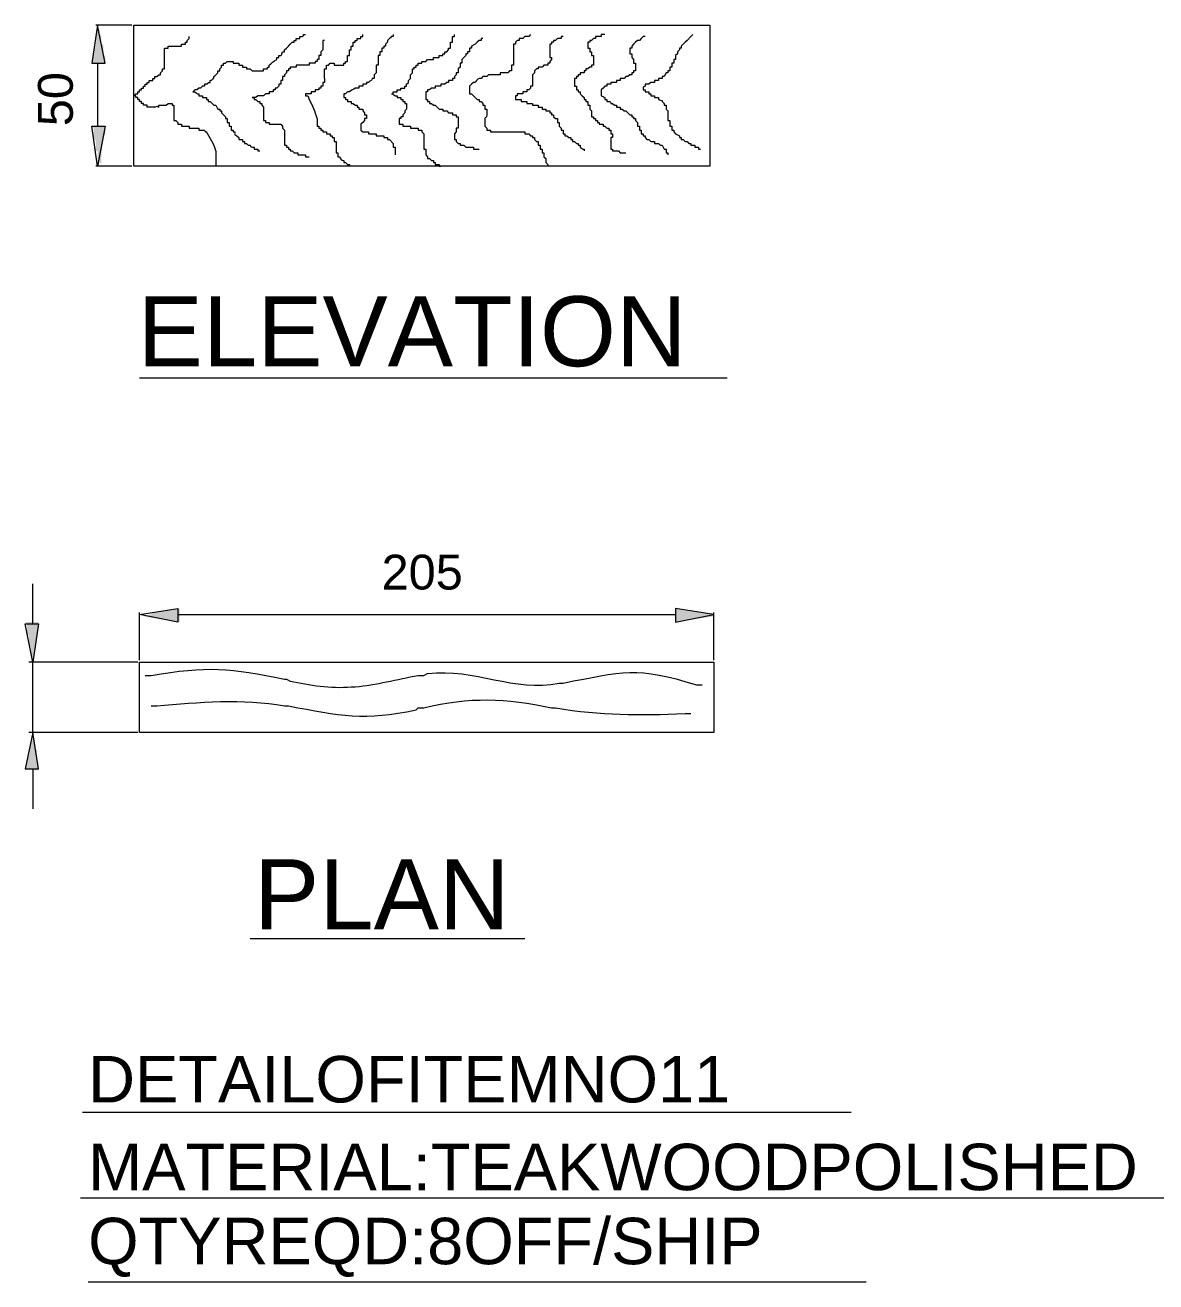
# Model space of a CAD drawing. Header units: millimetres. Extents: x -3009 to 55097, y -2803 to 5841.
# Drawn here: x 5505.5 to 5779.7, y 2300.7 to 2605.6 of the extents above; entities that cross this region are included whole.
import ezdxf

# ---------------------------------------------------------------- set-up
doc = ezdxf.new("R2010")
doc.units = ezdxf.units.MM
for name, color, linetype in [('PDF2_Geometry', 7, 'Continuous'), ('PDF2_Solid Fills', 7, 'Continuous'), ('PDF2_Text', 7, 'Continuous')]:
    doc.layers.add(name, color=color, linetype=linetype)
doc.styles.add('PDF F1', font='arial.ttf')

msp = doc.modelspace()

# ---------------------------------------------------------------- hatches: boundary and pattern name
at = {"layer": 'PDF2_Solid Fills', "transparency": 33554559}
for points in [[(5523.52, 2603.29), (5523.52, 2604.68), (5523.05, 2604.68), (5522.59, 2600.97), (5522.13, 2598.2), (5521.66, 2596.81), (5521.66, 2596.35), (5524.9, 2596.35), (5524.9, 2598.2), (5524.44, 2598.2), (5524.44, 2600.97), (5523.98, 2600.97), (5523.98, 2603.29)], [(5524.44, 2577.84), (5524.9, 2579.23), (5524.9, 2581.08), (5521.66, 2581.08), (5522.13, 2580.62), (5522.13, 2577.84), (5522.59, 2577.84), (5522.59, 2575.07), (5523.05, 2575.07), (5523.05, 2572.29), (5523.52, 2572.29), (5523.98, 2571.83), (5523.98, 2574.6)], [(5539.71, 2461.26), (5542.95, 2460.8), (5542.95, 2464.04), (5542.02, 2464.04), (5539.24, 2463.57), (5536.47, 2463.11), (5536.01, 2462.65), (5534.16, 2462.18)], [(5669.71, 2463.11), (5664.16, 2464.04), (5663.23, 2464.04), (5663.23, 2460.8), (5666.47, 2461.26), (5669.24, 2461.72), (5672.95, 2462.18), (5672.02, 2462.65)], [(5505.47, 2460.8), (5505.94, 2460.33), (5505.94, 2457.56), (5506.4, 2457.56), (5506.4, 2454.78), (5506.86, 2454.78), (5506.86, 2452.47), (5507.32, 2452.47), (5507.32, 2451.08), (5507.37, 2451.08), (5507.79, 2454.78), (5508.25, 2457.56), (5508.71, 2459.41), (5508.71, 2460.8)], [(5507.32, 2432.58), (5506.86, 2430.73), (5506.4, 2428.41), (5505.94, 2426.56), (5505.47, 2425.17), (5508.71, 2424.77), (5508.71, 2427.02), (5508.25, 2427.02), (5508.25, 2429.8), (5507.79, 2429.8), (5507.79, 2432.58)]]:
    msp.add_hatch(color=256, dxfattribs=at).paths.add_polyline_path(points)

# ---------------------------------------------------------------- linework, layer by layer
at = {"layer": 'PDF2_Geometry', "lineweight": 13}
for points in [[(5521.66, 2596.35), (5524.9, 2596.35), (5523.05, 2605.6)], [(5531.84, 2571.37), (5531.84, 2605.6), (5671.56, 2605.6), (5671.56, 2571.37)], [(5521.66, 2581.08), (5524.9, 2581.08), (5523.05, 2571.37)], [(5542.48, 2464.04), (5542.48, 2460.8), (5533.23, 2462.65)], [(5663.23, 2464.04), (5663.23, 2460.8), (5672.48, 2462.65)], [(5505.47, 2460.33), (5508.71, 2460.33), (5507.32, 2451.08)], [(5533.23, 2433.96), (5533.23, 2451.08), (5672.48, 2451.08), (5672.48, 2433.96)], [(5505.47, 2425.17), (5508.71, 2425.17), (5507.32, 2433.96)]]:
    msp.add_lwpolyline(points, close=True, dxfattribs=at)
for points in [[(5531.38, 2605.6), (5522.59, 2605.6)], [(5539.24, 2596.35), (5539.24, 2597.74), (5539.24, 2599.12), (5539.24, 2599.59), (5539.24, 2600.05), (5539.71, 2600.05), (5540.17, 2600.05), (5540.17, 2600.51), (5540.63, 2600.51), (5541.1, 2600.51), (5542.48, 2600.51), (5543.41, 2600.51), (5543.41, 2600.97), (5543.87, 2600.97), (5544.33, 2600.97), (5544.33, 2601.44), (5544.8, 2601.44), (5544.8, 2601.9), (5545.26, 2602.36), (5545.26, 2602.83)], [(5578.11, 2601.9), (5577.64, 2601.9), (5577.64, 2601.44), (5577.64, 2600.97), (5577.64, 2600.51), (5577.64, 2600.05), (5577.64, 2599.59), (5577.18, 2599.12), (5577.18, 2598.66), (5577.18, 2598.2), (5576.72, 2598.2), (5576.72, 2597.74), (5576.72, 2597.27), (5576.26, 2597.27), (5576.26, 2596.81), (5575.79, 2596.81), (5575.79, 2596.35), (5575.33, 2596.35), (5574.87, 2596.35), (5574.4, 2596.35), (5574.4, 2595.89), (5573.94, 2595.89), (5573.02, 2595.89), (5572.09, 2595.89), (5571.17, 2595.89), (5571.17, 2595.42), (5570.7, 2595.42), (5570.24, 2595.42), (5569.78, 2595.42), (5569.78, 2594.96), (5569.32, 2594.96), (5569.32, 2594.5), (5568.85, 2594.5), (5568.85, 2594.04), (5568.39, 2593.57), (5568.39, 2593.11), (5567.93, 2593.11), (5567.93, 2592.65), (5567.93, 2592.18), (5567.47, 2592.18), (5567.47, 2591.72), (5567.47, 2591.26), (5567, 2591.26), (5567, 2590.8), (5566.54, 2590.33), (5566.08, 2590.33), (5566.08, 2589.87), (5565.61, 2589.87), (5565.61, 2589.41), (5565.15, 2589.41), (5564.69, 2589.41), (5564.69, 2588.95), (5564.23, 2588.95), (5563.76, 2588.95), (5563.3, 2588.48), (5562.84, 2588.48), (5562.38, 2588.48), (5561.91, 2588.48), (5561.45, 2588.02), (5560.99, 2588.02), (5560.53, 2588.02), (5560.99, 2588.02), (5560.99, 2587.56), (5561.45, 2587.56), (5561.91, 2587.1), (5562.38, 2587.1), (5562.38, 2586.63), (5562.84, 2586.63), (5562.84, 2586.17), (5563.3, 2585.71), (5563.3, 2585.25), (5563.3, 2584.78)], [(5567.93, 2599.12), (5568.39, 2599.12), (5568.39, 2599.59), (5568.85, 2600.05), (5569.32, 2600.51), (5569.78, 2600.97), (5570.24, 2601.44), (5570.7, 2601.44), (5570.7, 2601.9), (5571.17, 2601.9), (5571.17, 2602.36), (5571.63, 2602.36), (5572.09, 2602.36), (5572.09, 2602.83), (5572.55, 2602.83)], [(5573.02, 2603.29), (5573.48, 2603.29)], [(5581.34, 2595.89), (5582.27, 2595.89), (5582.73, 2595.89), (5582.73, 2596.35), (5583.19, 2596.35), (5583.19, 2596.81), (5583.66, 2596.81), (5583.66, 2597.27), (5583.66, 2597.74), (5583.66, 2598.2), (5584.12, 2598.2), (5584.12, 2598.66), (5584.12, 2599.12), (5584.12, 2599.59), (5584.58, 2599.59), (5584.58, 2600.05), (5584.58, 2600.51), (5585.05, 2600.51), (5585.05, 2600.97), (5585.05, 2601.44), (5585.51, 2601.44), (5585.51, 2601.9), (5585.97, 2601.9), (5585.97, 2602.36), (5586.43, 2602.36), (5586.9, 2602.36), (5586.9, 2602.83), (5587.36, 2602.83), (5587.36, 2603.29)], [(5593.84, 2602.36), (5593.37, 2601.9), (5593.37, 2601.44), (5592.91, 2600.97), (5592.91, 2600.51), (5592.45, 2600.51), (5592.45, 2600.05), (5591.99, 2600.05), (5591.99, 2599.59), (5591.99, 2599.12), (5591.52, 2599.12), (5591.52, 2598.66), (5591.52, 2598.2), (5591.06, 2598.2), (5591.06, 2597.74), (5591.06, 2597.27), (5591.06, 2596.81), (5591.06, 2596.35), (5591.06, 2595.89), (5590.6, 2595.89), (5590.6, 2595.42), (5590.6, 2594.96), (5590.6, 2594.5), (5590.6, 2594.04), (5590.13, 2593.57), (5590.13, 2593.11), (5590.13, 2592.65), (5589.67, 2592.65)], [(5594.76, 2603.29), (5594.76, 2602.83), (5594.3, 2602.83)], [(5594.3, 2588.95), (5594.76, 2588.95), (5594.76, 2589.41), (5595.22, 2589.41), (5595.69, 2589.41), (5595.69, 2589.87), (5596.15, 2589.87), (5596.61, 2589.87), (5596.61, 2590.33), (5597.07, 2590.33), (5597.54, 2590.33), (5597.54, 2590.8), (5598, 2590.8), (5598, 2591.26), (5598.46, 2591.72), (5598.46, 2592.18), (5598.92, 2592.65), (5598.92, 2593.11), (5598.92, 2593.57), (5599.39, 2594.04), (5599.39, 2594.5), (5599.39, 2594.96), (5599.85, 2594.96), (5599.85, 2595.42), (5600.31, 2595.42), (5600.31, 2595.89), (5600.78, 2595.89), (5600.78, 2596.35), (5601.24, 2596.35), (5601.7, 2596.35), (5601.7, 2596.81), (5602.16, 2596.81), (5602.63, 2596.81), (5603.09, 2597.27), (5603.55, 2597.27), (5604.01, 2597.27), (5604.48, 2597.27), (5604.48, 2597.74), (5604.94, 2597.74), (5605.4, 2597.74), (5605.86, 2597.74), (5605.86, 2598.2), (5606.33, 2598.2), (5606.79, 2598.2), (5606.79, 2598.66), (5607.25, 2598.66), (5607.25, 2599.12), (5607.71, 2599.12), (5608.18, 2599.59), (5608.18, 2600.05), (5608.64, 2600.05), (5608.64, 2600.51), (5608.64, 2600.97), (5608.64, 2601.44), (5609.1, 2601.44), (5609.1, 2601.9), (5609.1, 2602.36), (5609.1, 2602.83), (5609.57, 2602.83), (5609.57, 2603.29)], [(5616.5, 2602.36), (5616.04, 2602.36), (5616.04, 2601.9), (5615.58, 2601.9), (5615.12, 2601.44), (5614.65, 2600.97), (5613.73, 2600.51), (5613.73, 2600.05), (5613.27, 2600.05), (5613.27, 2599.59), (5613.27, 2599.12), (5612.8, 2599.12), (5612.8, 2598.66), (5612.34, 2598.66), (5612.34, 2598.2), (5611.88, 2597.74), (5611.42, 2597.27), (5611.42, 2596.81), (5611.42, 2596.35), (5610.95, 2596.35), (5610.95, 2595.89), (5610.95, 2595.42), (5610.49, 2594.96), (5610.49, 2594.5), (5610.49, 2594.04), (5610.03, 2594.04), (5610.03, 2593.57), (5609.57, 2593.11), (5609.57, 2592.65), (5609.1, 2592.65), (5609.1, 2592.18), (5608.64, 2592.18), (5608.18, 2592.18), (5608.18, 2591.72), (5607.71, 2591.72), (5607.25, 2591.26), (5606.79, 2591.26), (5606.33, 2591.26), (5606.33, 2590.8), (5605.86, 2590.8), (5605.4, 2590.8), (5604.94, 2590.8), (5604.94, 2590.33), (5604.48, 2590.33), (5604.01, 2590.33), (5603.55, 2589.87), (5603.09, 2589.87), (5603.09, 2589.41), (5602.63, 2589.41), (5602.63, 2588.95), (5602.63, 2588.48), (5602.63, 2588.02), (5602.63, 2587.56), (5603.09, 2587.56), (5603.09, 2587.1), (5603.55, 2587.1), (5603.55, 2586.63), (5604.01, 2586.63), (5604.48, 2586.17), (5604.94, 2586.17), (5605.4, 2585.71), (5605.86, 2585.25), (5606.33, 2585.25), (5606.79, 2585.25), (5606.79, 2584.78), (5607.25, 2584.78), (5607.71, 2584.78), (5608.18, 2584.32), (5608.64, 2584.32), (5609.1, 2584.32), (5609.1, 2583.86), (5609.57, 2583.86), (5610.03, 2583.86), (5610.03, 2583.39), (5610.49, 2583.39), (5610.49, 2582.93), (5610.49, 2582.01), (5610.49, 2581.54), (5610.49, 2581.08), (5610.49, 2580.62), (5610.03, 2580.62), (5610.03, 2580.16), (5610.03, 2579.69), (5609.57, 2579.23), (5609.57, 2578.77), (5609.57, 2578.31), (5609.57, 2577.84), (5610.03, 2577.84), (5610.03, 2577.38), (5610.49, 2576.92), (5610.95, 2576.92), (5610.95, 2576.46), (5611.42, 2576.46), (5611.88, 2576.46), (5612.34, 2575.99), (5612.8, 2575.99), (5613.27, 2575.99), (5613.73, 2575.99), (5614.19, 2575.99), (5614.19, 2575.53), (5615.12, 2575.53), (5615.58, 2575.53)], [(5624.37, 2601.44), (5624.37, 2600.97), (5623.91, 2600.97), (5623.91, 2600.51), (5623.91, 2600.05), (5623.91, 2599.59)], [(5628.07, 2603.29), (5627.61, 2602.83), (5627.15, 2602.83), (5626.68, 2602.83), (5626.22, 2602.36), (5625.76, 2602.36), (5625.29, 2602.36), (5625.29, 2601.9), (5624.83, 2601.9)], [(5635.94, 2602.83), (5635.47, 2602.83), (5635.47, 2602.36), (5635.01, 2602.36), (5634.55, 2602.36), (5634.08, 2601.9), (5633.62, 2601.9), (5633.62, 2601.44), (5633.16, 2601.44), (5633.16, 2600.97), (5632.7, 2600.97), (5632.7, 2600.51), (5632.7, 2599.12), (5632.7, 2598.66), (5632.7, 2598.2), (5632.7, 2597.74), (5633.16, 2597.74)], [(5646.11, 2603.29), (5645.65, 2603.29), (5645.19, 2603.29), (5645.19, 2602.83), (5644.73, 2602.83), (5644.26, 2602.83), (5643.8, 2602.83), (5643.8, 2602.36), (5643.34, 2602.36), (5642.87, 2601.9), (5642.41, 2601.9), (5642.41, 2601.44), (5641.95, 2601.44), (5641.95, 2600.97), (5641.95, 2600.51), (5641.95, 2600.05), (5642.41, 2600.05), (5642.41, 2599.59), (5642.41, 2599.12), (5642.87, 2599.12), (5642.87, 2598.66), (5642.87, 2598.2), (5643.34, 2598.2), (5643.34, 2597.74), (5643.34, 2597.27), (5643.34, 2596.81), (5643.34, 2596.35), (5643.34, 2595.89), (5642.87, 2595.89), (5642.87, 2595.42), (5642.41, 2595.42), (5641.95, 2594.96), (5641.49, 2594.96), (5641.49, 2594.5), (5641.02, 2594.5), (5641.02, 2594.04), (5640.56, 2594.04), (5640.1, 2594.04), (5640.1, 2593.57), (5639.64, 2593.57), (5639.64, 2593.11), (5639.17, 2593.11), (5639.17, 2592.65), (5638.71, 2592.65), (5638.71, 2592.18), (5638.71, 2591.26), (5638.71, 2590.8), (5639.17, 2590.8), (5639.17, 2590.33), (5639.17, 2589.87), (5639.64, 2589.87), (5639.64, 2589.41), (5640.1, 2589.41), (5640.1, 2588.95), (5640.56, 2588.48), (5641.02, 2588.02), (5641.02, 2587.56), (5641.49, 2587.56), (5641.49, 2587.1), (5641.95, 2587.1), (5641.95, 2586.63), (5641.95, 2586.17), (5642.41, 2586.17), (5642.41, 2585.71), (5642.41, 2585.25), (5642.87, 2584.78), (5642.87, 2584.32), (5642.87, 2583.86), (5642.87, 2583.39), (5643.34, 2583.39)], [(5655.83, 2602.83), (5655.37, 2602.83), (5654.9, 2602.36), (5654.44, 2601.9), (5653.98, 2601.9), (5653.52, 2601.44), (5653.05, 2600.97), (5652.59, 2600.51), (5652.59, 2600.05), (5652.13, 2600.05), (5652.13, 2598.66), (5652.59, 2598.66), (5652.59, 2598.2), (5652.59, 2597.74), (5653.05, 2597.27), (5653.05, 2596.81), (5653.05, 2596.35), (5653.52, 2596.35), (5653.52, 2595.89), (5653.52, 2594.96), (5653.52, 2594.5), (5653.05, 2594.5), (5653.05, 2594.04), (5652.59, 2594.04), (5652.59, 2593.57), (5652.13, 2593.57), (5651.66, 2593.11), (5651.2, 2593.11), (5650.74, 2592.65), (5650.28, 2592.65), (5649.81, 2592.65), (5649.81, 2592.18), (5649.35, 2592.18), (5648.89, 2592.18), (5648.89, 2591.72), (5648.43, 2591.72), (5647.96, 2591.72), (5647.5, 2591.72), (5647.5, 2591.26), (5647.04, 2591.26), (5646.58, 2591.26), (5646.58, 2590.8), (5646.11, 2590.8), (5645.65, 2590.33), (5645.19, 2589.87), (5645.19, 2589.41), (5645.19, 2588.95), (5645.19, 2588.48)], [(5665.54, 2601.44), (5665.08, 2600.97), (5664.62, 2600.51), (5664.62, 2600.05), (5664.16, 2600.05), (5664.16, 2599.59), (5663.69, 2599.12), (5663.69, 2598.66), (5663.23, 2598.2), (5663.23, 2597.74), (5663.23, 2597.27), (5662.77, 2597.27), (5662.77, 2596.81), (5662.77, 2596.35), (5662.31, 2596.35), (5662.31, 2595.89), (5662.31, 2595.42), (5661.84, 2595.42), (5661.84, 2594.96), (5661.84, 2594.5), (5661.38, 2594.5), (5661.38, 2594.04), (5660.92, 2594.04), (5660.46, 2593.11), (5659.99, 2593.11), (5659.99, 2592.65), (5659.53, 2592.65), (5659.07, 2592.65), (5659.07, 2592.18), (5658.6, 2592.18), (5658.14, 2592.18), (5658.14, 2591.72), (5657.68, 2591.72), (5657.22, 2591.72), (5656.75, 2591.26), (5656.29, 2591.26), (5655.83, 2591.26), (5655.83, 2590.8)], [(5667.39, 2603.29), (5666.93, 2602.83), (5666.01, 2601.9)], [(5566.54, 2597.27), (5566.54, 2597.74), (5567, 2597.74), (5567, 2598.2), (5567.47, 2598.2)], [(5623.91, 2598.66), (5623.91, 2598.2)], [(5623.91, 2597.74), (5623.91, 2596.81)], [(5523.05, 2596.35), (5523.05, 2581.08)], [(5536.93, 2585.71), (5535.54, 2585.71), (5535.08, 2585.71), (5535.08, 2586.17), (5534.62, 2586.17), (5534.16, 2586.17), (5534.16, 2586.63), (5533.69, 2586.63), (5533.69, 2587.1), (5533.23, 2587.1), (5533.23, 2587.56), (5532.77, 2587.56), (5532.77, 2588.02), (5532.31, 2588.02), (5532.31, 2588.48), (5531.84, 2588.48), (5532.31, 2588.95), (5532.77, 2588.95), (5532.77, 2589.41), (5533.23, 2589.41), (5533.23, 2589.87), (5533.69, 2589.87), (5533.69, 2590.33), (5534.16, 2590.33), (5534.16, 2590.8), (5534.62, 2590.8), (5534.62, 2591.26), (5535.08, 2591.26), (5535.08, 2591.72), (5535.54, 2591.72), (5535.54, 2592.18), (5536.01, 2592.18), (5536.47, 2592.18), (5536.47, 2592.65), (5536.93, 2592.65), (5536.93, 2593.11), (5537.39, 2593.11), (5537.86, 2593.57), (5538.32, 2593.57), (5538.32, 2594.04), (5538.78, 2594.5), (5538.78, 2594.96), (5539.24, 2594.96), (5539.24, 2595.42)], [(5551.74, 2593.57), (5552.2, 2594.04), (5552.2, 2594.5), (5552.66, 2594.5), (5552.66, 2594.96)], [(5553.12, 2595.42), (5553.12, 2595.89), (5553.59, 2595.89), (5553.59, 2596.35), (5554.05, 2596.35), (5554.51, 2596.81), (5555.44, 2596.81), (5555.9, 2596.81), (5555.9, 2596.35), (5556.36, 2596.35), (5556.82, 2596.35), (5557.29, 2596.35), (5557.29, 2595.89), (5557.75, 2595.89), (5558.21, 2595.89), (5558.21, 2595.42), (5558.68, 2595.42), (5559.14, 2595.42), (5559.14, 2594.96), (5559.6, 2594.96), (5560.06, 2594.96), (5560.53, 2594.5), (5560.99, 2594.5), (5561.45, 2594.5), (5562.38, 2594.5), (5562.84, 2594.5), (5563.3, 2594.5), (5563.3, 2594.96), (5563.76, 2594.96), (5564.23, 2594.96), (5564.23, 2595.42), (5564.69, 2595.42), (5564.69, 2595.89)], [(5578.11, 2594.04), (5578.11, 2594.5), (5578.11, 2594.96), (5578.57, 2594.96), (5578.57, 2595.42), (5578.57, 2595.89), (5579.03, 2595.89), (5579.49, 2596.35)], [(5579.96, 2596.35), (5580.42, 2596.35), (5580.42, 2595.89)], [(5623.91, 2596.35), (5623.91, 2595.89), (5623.44, 2595.89), (5623.44, 2595.42), (5623.44, 2594.96), (5623.44, 2594.5), (5622.98, 2594.5), (5622.52, 2594.04), (5622.06, 2594.04), (5621.59, 2594.04), (5620.67, 2594.04), (5620.67, 2593.57), (5620.21, 2593.57)], [(5633.16, 2597.27), (5632.7, 2596.81), (5632.7, 2596.35), (5632.23, 2596.35), (5632.23, 2595.89), (5631.77, 2595.89), (5631.31, 2595.89), (5630.85, 2595.42), (5630.38, 2595.42), (5629.92, 2595.42), (5629.92, 2594.96), (5629.46, 2594.96), (5629, 2594.5), (5629, 2594.04), (5628.53, 2593.57)], [(5549.89, 2591.72), (5550.35, 2591.72), (5550.35, 2592.18)], [(5551.27, 2592.65), (5551.27, 2593.11)], [(5578.11, 2592.65), (5578.11, 2591.72), (5577.64, 2591.72), (5577.64, 2591.26), (5577.64, 2590.8), (5577.18, 2590.8), (5577.18, 2590.33), (5576.72, 2590.33), (5576.72, 2589.87), (5576.26, 2589.87), (5575.79, 2589.87), (5575.79, 2589.41), (5575.33, 2589.41), (5574.87, 2589.41), (5574.87, 2588.95), (5574.4, 2588.95), (5573.94, 2588.95), (5573.48, 2588.95), (5573.48, 2588.48), (5573.94, 2588.48)], [(5588.75, 2591.72), (5588.28, 2591.72), (5588.28, 2591.26), (5587.82, 2591.26), (5587.36, 2591.26), (5587.36, 2590.8), (5586.9, 2590.8), (5586.43, 2590.8), (5586.43, 2590.33), (5585.97, 2590.33), (5585.51, 2590.33)], [(5614.65, 2591.72), (5614.19, 2591.72), (5613.73, 2591.26)], [(5619.28, 2593.57), (5618.82, 2593.57), (5618.36, 2593.57), (5617.89, 2593.57), (5617.43, 2593.11), (5616.97, 2593.11), (5616.5, 2593.11), (5616.04, 2592.65), (5615.58, 2592.65)], [(5628.53, 2591.72), (5628.53, 2591.26), (5628.53, 2590.8), (5628.07, 2590.8), (5628.07, 2590.33), (5627.61, 2589.87), (5627.15, 2589.87), (5627.15, 2589.41), (5626.68, 2589.41), (5626.22, 2589.41), (5626.22, 2588.95), (5625.76, 2588.95), (5625.29, 2588.95), (5624.83, 2588.95), (5624.83, 2588.48), (5624.37, 2588.48), (5624.37, 2588.02), (5624.37, 2587.56), (5624.83, 2587.56), (5625.29, 2587.56), (5625.76, 2587.56), (5625.76, 2587.1), (5626.22, 2587.1), (5626.68, 2587.1), (5627.15, 2587.1), (5627.15, 2586.63), (5627.61, 2586.63), (5628.07, 2586.63), (5628.53, 2586.63), (5628.53, 2586.17), (5629, 2586.17), (5629.46, 2586.17), (5629.92, 2586.17), (5629.92, 2585.71), (5630.38, 2585.71), (5630.85, 2585.71), (5630.85, 2585.25), (5631.31, 2585.25), (5631.77, 2585.25), (5631.77, 2584.78), (5632.23, 2584.78), (5632.7, 2584.78), (5632.7, 2584.32), (5633.16, 2584.32), (5633.16, 2583.86), (5633.62, 2583.86), (5633.62, 2583.39), (5634.08, 2582.93), (5634.55, 2582.93), (5634.55, 2582.47), (5634.55, 2582.01), (5635.01, 2582.01), (5635.01, 2581.54), (5635.01, 2581.08), (5635.47, 2580.62), (5635.47, 2580.16), (5635.94, 2580.16), (5635.94, 2579.69), (5635.94, 2579.23), (5636.4, 2579.23), (5636.4, 2578.77), (5636.86, 2578.77)], [(5628.53, 2593.11), (5628.53, 2592.65)], [(5549.42, 2591.26), (5548.96, 2591.26), (5548.96, 2590.8), (5548.5, 2590.8), (5548.03, 2590.33), (5547.57, 2590.33), (5547.11, 2589.87), (5546.65, 2589.87), (5546.18, 2589.41), (5546.65, 2589.41)], [(5547.57, 2588.95), (5547.57, 2588.48), (5548.03, 2588.48), (5548.5, 2588.48), (5548.5, 2588.02), (5548.96, 2588.02), (5549.42, 2588.02), (5549.42, 2587.56), (5549.89, 2587.56), (5549.89, 2587.1), (5550.35, 2587.1), (5550.81, 2586.63), (5551.27, 2586.17), (5551.74, 2586.17), (5552.2, 2585.25), (5552.66, 2585.25), (5552.66, 2584.78), (5553.12, 2584.78), (5553.12, 2584.32), (5553.59, 2583.86), (5554.05, 2583.39), (5554.05, 2582.93), (5554.51, 2582.93), (5554.51, 2582.47), (5554.51, 2582.01), (5554.97, 2582.01), (5554.97, 2581.54), (5554.97, 2581.08), (5555.44, 2581.08), (5555.44, 2580.62), (5555.44, 2580.16), (5555.9, 2580.16), (5555.9, 2579.69), (5556.36, 2579.69)], [(5584.12, 2589.41), (5583.66, 2589.41), (5583.19, 2588.95), (5582.73, 2588.95), (5582.73, 2588.48), (5582.73, 2588.02), (5583.19, 2588.02), (5583.19, 2587.56), (5583.66, 2587.56), (5583.66, 2587.1), (5584.12, 2587.1), (5584.58, 2587.1), (5584.58, 2586.63), (5585.05, 2586.63), (5585.51, 2586.17), (5585.97, 2586.17), (5585.97, 2585.71), (5586.43, 2585.71), (5586.43, 2585.25), (5586.9, 2585.25), (5587.36, 2585.25), (5587.36, 2584.78), (5587.82, 2584.32), (5587.82, 2583.86), (5588.28, 2583.86), (5588.28, 2582.93), (5587.82, 2582.93), (5587.82, 2582.47), (5587.36, 2582.01), (5586.9, 2581.54), (5586.9, 2581.08), (5586.9, 2580.16), (5587.36, 2579.69), (5587.82, 2579.69), (5588.28, 2579.69), (5588.75, 2579.69), (5588.75, 2579.23), (5589.21, 2579.23), (5589.67, 2579.23), (5590.13, 2579.23), (5590.6, 2579.23), (5590.6, 2578.77), (5591.06, 2578.77)], [(5594.3, 2588.95), (5594.3, 2588.95)], [(5595.22, 2588.48), (5595.69, 2588.48), (5595.69, 2588.02), (5596.15, 2588.02), (5596.61, 2588.02), (5596.61, 2587.56), (5597.07, 2587.56), (5597.07, 2587.1), (5597.54, 2587.1), (5597.54, 2586.63), (5598, 2586.63), (5598, 2586.17)], [(5613.27, 2590.8), (5613.27, 2590.33), (5613.27, 2589.87), (5613.27, 2589.41), (5613.27, 2588.95), (5613.73, 2588.95), (5614.19, 2588.48), (5614.65, 2588.02), (5615.12, 2587.56), (5615.58, 2587.56), (5615.58, 2587.1), (5616.04, 2587.1), (5616.5, 2586.63), (5616.5, 2586.17), (5616.97, 2586.17), (5616.97, 2585.71), (5616.97, 2585.25), (5617.43, 2585.25)], [(5655.37, 2590.33), (5655.37, 2589.87), (5655.83, 2589.87), (5655.83, 2589.41), (5656.29, 2589.41), (5656.75, 2589.41), (5656.75, 2588.95), (5657.22, 2588.95), (5657.22, 2588.48), (5657.68, 2588.48), (5658.14, 2588.48), (5658.14, 2588.02), (5658.6, 2588.02), (5659.07, 2588.02), (5659.07, 2587.56)], [(5537.86, 2585.71), (5537.86, 2586.17), (5538.32, 2586.17), (5538.78, 2586.17), (5539.24, 2586.17), (5539.71, 2586.17), (5540.17, 2586.63)], [(5541.1, 2586.63), (5541.1, 2586.17), (5541.56, 2586.17), (5541.56, 2584.78)], [(5646.11, 2588.02), (5646.11, 2587.56), (5646.58, 2587.56), (5646.58, 2587.1), (5647.04, 2587.1)], [(5647.5, 2586.63), (5647.96, 2586.63), (5648.43, 2586.17), (5648.89, 2586.17), (5648.89, 2585.71), (5649.35, 2585.71), (5649.81, 2585.71), (5649.81, 2585.25), (5650.28, 2585.25), (5650.74, 2584.78), (5651.2, 2584.78), (5651.66, 2584.32), (5652.13, 2583.86), (5652.59, 2583.86), (5652.59, 2583.39), (5653.05, 2583.39), (5653.05, 2582.93), (5653.52, 2582.93), (5653.52, 2582.47), (5653.98, 2582.01), (5653.98, 2581.54), (5653.98, 2581.08), (5654.44, 2581.08), (5654.44, 2580.62), (5654.44, 2580.16), (5654.9, 2580.16), (5654.9, 2579.69), (5654.9, 2579.23), (5655.37, 2579.23), (5655.37, 2578.77), (5655.83, 2578.77), (5655.83, 2578.31), (5656.29, 2577.84), (5656.75, 2577.84), (5657.22, 2577.38), (5657.68, 2577.38), (5658.14, 2577.38), (5658.14, 2576.92), (5658.6, 2576.92), (5659.07, 2576.92), (5659.53, 2576.46), (5659.99, 2576.46), (5660.45, 2575.53), (5660.92, 2575.53), (5660.92, 2575.07), (5660.92, 2574.6), (5661.38, 2574.6), (5661.38, 2574.14)], [(5659.99, 2587.1), (5660.46, 2586.63), (5660.46, 2586.17), (5660.92, 2586.17), (5660.92, 2585.71), (5660.92, 2585.25), (5661.38, 2584.78), (5661.38, 2583.86), (5661.38, 2583.39), (5661.38, 2582.47), (5661.84, 2582.47), (5661.84, 2582.01), (5661.84, 2581.54), (5661.84, 2581.08), (5662.31, 2581.08), (5662.31, 2580.62), (5662.31, 2580.16), (5662.77, 2580.16), (5662.77, 2579.69), (5663.23, 2579.23), (5664.16, 2578.77), (5664.16, 2578.31), (5664.62, 2578.31), (5664.62, 2577.84), (5665.08, 2577.84), (5665.54, 2577.38), (5666.01, 2577.38), (5666.47, 2576.92), (5666.93, 2576.92), (5666.93, 2576.46), (5667.39, 2576.46), (5667.86, 2576.46), (5667.86, 2575.99), (5668.32, 2575.99), (5668.78, 2575.99), (5668.78, 2575.53), (5669.25, 2575.53)], [(5541.56, 2583.86), (5541.56, 2583.39), (5541.56, 2582.93), (5541.56, 2582.47), (5542.02, 2582.47), (5542.48, 2582.01), (5542.48, 2581.54), (5542.95, 2581.54), (5543.41, 2581.54), (5543.41, 2581.08), (5543.87, 2581.08), (5544.33, 2581.08), (5544.8, 2581.08), (5545.26, 2581.08), (5545.26, 2580.62), (5545.72, 2580.62), (5546.18, 2580.62), (5546.65, 2580.62), (5547.11, 2580.62), (5547.57, 2580.62), (5547.57, 2580.16), (5548.03, 2580.16), (5548.5, 2580.16), (5548.96, 2580.16)], [(5563.3, 2583.86), (5563.3, 2582.47), (5563.76, 2582.47), (5563.76, 2582.01), (5564.23, 2582.01), (5564.69, 2582.01), (5564.69, 2581.54)], [(5598, 2585.25), (5597.54, 2584.78), (5597.54, 2584.32), (5597.07, 2583.86), (5597.07, 2583.39), (5596.61, 2583.39), (5596.61, 2582.93), (5596.15, 2582.93), (5596.15, 2582.47)], [(5616.97, 2582.93), (5616.97, 2582.47), (5616.97, 2582.01), (5616.97, 2581.54), (5616.97, 2581.08), (5617.43, 2580.62), (5617.43, 2580.16), (5617.89, 2580.16), (5618.36, 2580.16), (5618.36, 2579.69), (5619.28, 2579.69)], [(5617.43, 2584.32), (5617.43, 2583.86)], [(5643.34, 2582.93), (5643.8, 2582.93), (5643.8, 2582.47), (5644.26, 2582.47), (5644.26, 2582.01), (5644.73, 2582.01), (5644.73, 2581.54), (5645.19, 2581.54), (5645.65, 2581.54), (5645.65, 2581.08), (5646.11, 2581.08), (5646.58, 2580.62), (5647.04, 2580.62), (5647.04, 2580.16), (5647.5, 2580.16), (5647.5, 2579.69), (5647.5, 2579.23), (5647.96, 2579.23), (5647.96, 2578.31), (5647.5, 2578.31), (5647.5, 2577.84), (5647.5, 2577.38), (5647.5, 2576.92), (5647.5, 2575.99), (5647.5, 2575.53), (5647.96, 2575.53), (5647.96, 2575.07), (5648.43, 2575.07), (5648.89, 2575.07), (5649.35, 2575.07), (5649.81, 2574.6), (5650.28, 2574.6), (5651.2, 2574.6)], [(5566.54, 2581.54), (5567.47, 2581.54), (5567.93, 2581.08), (5567.93, 2580.62), (5568.39, 2580.16)], [(5568.39, 2579.69), (5568.39, 2579.23)], [(5576.26, 2582.01), (5576.26, 2581.54), (5576.26, 2581.08), (5576.72, 2581.08), (5576.72, 2580.62), (5577.18, 2580.62), (5577.18, 2580.16), (5577.64, 2580.16), (5577.64, 2579.69), (5578.11, 2579.69), (5578.57, 2579.69), (5578.57, 2579.23), (5579.03, 2579.23), (5579.49, 2579.23), (5579.49, 2578.77), (5579.96, 2578.77), (5579.96, 2578.31), (5580.42, 2578.31), (5580.42, 2577.84), (5580.42, 2577.38), (5580.88, 2577.38), (5580.88, 2576.92)], [(5596.15, 2582.01), (5596.15, 2581.54), (5596.61, 2581.54), (5597.07, 2581.54), (5597.07, 2581.08), (5597.54, 2581.08), (5598, 2581.08), (5598.46, 2581.08), (5598.92, 2581.08), (5598.92, 2580.62), (5599.39, 2580.62), (5599.85, 2580.62), (5600.31, 2580.62), (5600.78, 2580.62), (5600.78, 2580.16), (5601.24, 2580.16), (5601.7, 2580.16), (5601.7, 2579.69), (5602.16, 2579.23), (5602.16, 2578.77), (5602.16, 2578.31), (5602.16, 2576.92)], [(5620.21, 2579.69), (5620.67, 2579.69)], [(5621.59, 2579.69), (5622.06, 2579.69), (5622.52, 2579.69), (5624.37, 2579.69)], [(5625.29, 2579.69), (5625.76, 2579.69), (5626.22, 2579.69), (5626.68, 2579.69), (5626.68, 2579.23), (5627.15, 2579.23), (5627.61, 2579.23), (5628.07, 2578.77), (5628.53, 2578.77), (5628.53, 2578.31), (5629, 2578.31), (5629, 2577.84), (5629.46, 2577.38), (5629.92, 2577.38), (5629.92, 2576.92), (5629.92, 2576.46), (5630.38, 2576.46), (5630.38, 2575.99), (5630.38, 2575.53), (5630.85, 2575.53), (5630.85, 2575.07), (5630.85, 2574.6), (5631.31, 2574.6), (5631.31, 2574.14), (5631.31, 2573.68), (5631.77, 2573.22), (5631.77, 2572.75), (5631.77, 2572.29), (5632.23, 2571.83), (5632.23, 2571.37)], [(5556.82, 2578.77), (5557.29, 2578.31), (5557.29, 2577.84), (5557.75, 2577.84), (5558.21, 2577.84), (5558.21, 2577.38), (5558.68, 2577.38), (5558.68, 2576.92), (5559.14, 2576.92), (5559.6, 2576.46), (5560.06, 2576.46)], [(5568.39, 2577.38), (5568.39, 2576.92), (5568.39, 2576.46), (5568.85, 2576.46), (5568.85, 2575.99), (5569.32, 2575.99), (5569.32, 2575.53), (5569.78, 2575.53), (5569.78, 2575.07), (5570.24, 2575.07), (5570.7, 2574.6), (5571.17, 2574.6), (5571.63, 2574.6), (5571.63, 2574.14), (5572.09, 2574.14), (5572.55, 2574.14), (5573.02, 2574.14), (5573.48, 2574.14), (5573.48, 2573.68), (5573.94, 2573.68), (5574.4, 2573.68)], [(5591.99, 2578.77), (5592.45, 2578.77), (5592.45, 2578.31), (5592.91, 2578.31), (5593.37, 2578.31), (5593.37, 2577.84), (5593.84, 2577.84), (5594.76, 2576.92), (5594.76, 2576.46), (5594.76, 2575.99), (5595.22, 2575.99), (5595.22, 2575.53), (5595.22, 2574.14)], [(5637.32, 2578.31), (5637.79, 2578.31), (5637.79, 2577.84), (5638.25, 2577.84), (5638.25, 2577.38), (5638.71, 2577.38), (5639.17, 2576.92), (5639.64, 2576.92), (5639.64, 2576.46), (5640.1, 2576.46), (5640.1, 2575.99)], [(5551.74, 2573.68), (5551.74, 2573.68)], [(5560.99, 2575.99), (5560.99, 2575.53), (5561.45, 2575.53), (5561.91, 2575.53), (5561.91, 2575.07), (5562.38, 2575.07)], [(5580.88, 2575.99), (5580.88, 2575.53), (5580.88, 2575.07), (5580.88, 2574.6), (5581.34, 2574.6), (5581.34, 2574.14), (5581.34, 2573.68), (5581.81, 2573.68)], [(5602.16, 2575.53), (5602.63, 2575.53), (5602.63, 2574.6), (5602.63, 2574.14), (5603.09, 2573.68), (5603.09, 2573.22), (5603.55, 2573.22), (5604.01, 2572.75), (5604.48, 2572.75), (5604.48, 2572.29), (5604.94, 2572.29), (5604.94, 2571.83), (5605.4, 2571.83), (5605.86, 2571.83), (5605.86, 2571.37), (5606.33, 2571.37)], [(5641.02, 2575.53), (5641.02, 2575.07)], [(5531.38, 2571.37), (5522.59, 2571.37)], [(5551.74, 2571.83), (5551.74, 2571.37)], [(5582.73, 2572.75), (5582.73, 2572.29), (5583.19, 2572.29), (5583.66, 2571.83), (5584.12, 2571.83), (5584.12, 2571.37)], [(5533.23, 2520.01), (5675.72, 2520.01)], [(5507.32, 2460.33), (5507.32, 2470.05)], [(5533.23, 2451.54), (5533.23, 2463.11)], [(5542.48, 2462.65), (5663.23, 2462.65)], [(5672.48, 2451.54), (5672.48, 2463.11)], [(5532.77, 2451.08), (5506.4, 2451.08)], [(5507.32, 2433.96), (5507.32, 2451.08)], [(5600.78, 2447.84), (5601.24, 2447.84), (5601.7, 2447.84), (5602.16, 2447.84), (5603.09, 2448.31)], [(5534.62, 2447.84), (5535.08, 2447.84), (5536.01, 2447.84)], [(5568.39, 2446.92), (5568.85, 2446.92), (5569.78, 2446.46)], [(5635.01, 2445.99), (5635.47, 2445.99), (5635.94, 2445.99)], [(5668.32, 2445.53), (5669.24, 2445.53), (5669.71, 2445.53)], [(5584.58, 2445.07), (5585.05, 2445.07), (5585.51, 2445.07)], [(5536.01, 2440.44), (5536.93, 2440.44), (5537.39, 2440.44)], [(5568.39, 2440.44), (5568.85, 2440.44), (5569.32, 2440.44)], [(5600.31, 2439.52), (5600.78, 2439.98), (5601.24, 2439.98), (5601.7, 2439.98), (5602.16, 2439.98)], [(5633.16, 2439.98), (5633.62, 2439.98), (5634.08, 2439.98)], [(5665.54, 2438.59), (5666.01, 2438.59), (5666.93, 2438.59)], [(5532.77, 2433.96), (5506.4, 2433.96)], [(5507.32, 2425.17), (5507.32, 2415.46)], [(5560.06, 2384), (5626.68, 2384)], [(5519.35, 2341.9), (5705.79, 2341.9)], [(5518.89, 2321.08), (5797.86, 2321.08)], [(5520.74, 2300.73), (5709.49, 2300.73)]]:
    msp.add_lwpolyline(points, dxfattribs=at)
for centre, radius, start, end in [((5559.14, 2578.77), 17.62, 13.6713, 29.9315), ((5536.24, 2570.21), 16.24, 17.4027, 35.7274)]:
    msp.add_arc(centre, radius, start, end, dxfattribs=at)
for points in [[(5572.55, 2602.83), (5572.55, 2602.83), (5573.02, 2602.83), (5573.02, 2603.29)], [(5594.3, 2602.83), (5593.84, 2602.36), (5594.76, 2602.83), (5593.84, 2602.36)], [(5624.83, 2601.9), (5624.37, 2601.44), (5624.83, 2601.9), (5624.37, 2601.44)], [(5666.01, 2601.9), (5666.01, 2601.9), (5665.54, 2601.44), (5665.54, 2601.44)], [(5567.47, 2598.2), (5567.93, 2598.66), (5567.47, 2598.2), (5567.93, 2599.12)], [(5623.91, 2599.59), (5623.91, 2599.12), (5623.91, 2599.12), (5623.91, 2598.66)], [(5623.91, 2598.2), (5623.91, 2598.2), (5623.91, 2597.74), (5623.91, 2597.74)], [(5633.16, 2597.74), (5633.16, 2597.27), (5633.16, 2597.27), (5633.16, 2597.27)], [(5539.24, 2595.42), (5539.24, 2595.89), (5539.24, 2596.35), (5539.24, 2596.35)], [(5552.66, 2594.96), (5553.12, 2595.42), (5552.66, 2594.96), (5553.12, 2595.42)], [(5564.69, 2595.89), (5565.15, 2596.35), (5565.61, 2596.81), (5566.54, 2597.27)], [(5579.49, 2596.35), (5579.96, 2596.35), (5579.96, 2596.35), (5579.96, 2596.35)], [(5580.42, 2595.89), (5580.88, 2595.89), (5580.88, 2595.89), (5581.34, 2595.89)], [(5623.91, 2596.81), (5623.91, 2596.81), (5623.91, 2596.35), (5623.91, 2596.35)], [(5549.42, 2591.26), (5549.89, 2591.72), (5549.42, 2590.8), (5549.89, 2591.72)], [(5550.35, 2592.18), (5550.81, 2592.18), (5550.81, 2592.65), (5551.27, 2592.65)], [(5551.27, 2593.11), (5551.74, 2593.57), (5551.27, 2593.11), (5551.74, 2593.57)], [(5578.11, 2592.65), (5578.11, 2594.04), (5578.11, 2592.65), (5578.11, 2594.04)], [(5589.67, 2592.65), (5589.67, 2592.18), (5589.21, 2592.18), (5588.75, 2591.72)], [(5615.58, 2592.65), (5615.12, 2592.65), (5614.65, 2591.72), (5614.65, 2591.72)], [(5620.21, 2593.57), (5619.28, 2593.57), (5620.21, 2593.57), (5619.28, 2593.57)], [(5628.53, 2593.57), (5628.53, 2593.11), (5628.53, 2593.11), (5628.53, 2593.11)], [(5628.53, 2592.65), (5628.53, 2592.18), (5628.53, 2592.18), (5628.53, 2591.72)], [(5546.65, 2589.41), (5547.11, 2588.95), (5547.11, 2588.95), (5547.57, 2588.95)], [(5573.94, 2588.48), (5574.4, 2588.02), (5573.94, 2588.48), (5574.4, 2587.56)], [(5585.51, 2590.33), (5585.05, 2589.87), (5584.58, 2589.87), (5584.12, 2589.41)], [(5594.3, 2588.95), (5594.76, 2588.95), (5595.22, 2588.48), (5595.22, 2588.48)], [(5613.73, 2591.26), (5613.27, 2590.8), (5613.73, 2591.26), (5613.27, 2590.8)], [(5645.19, 2588.48), (5645.65, 2588.48), (5645.65, 2588.02), (5646.11, 2588.02)], [(5655.83, 2590.8), (5655.37, 2590.33), (5655.37, 2590.8), (5655.37, 2590.33)], [(5536.93, 2585.71), (5537.39, 2585.71), (5536.93, 2586.17), (5537.86, 2585.71)], [(5540.17, 2586.63), (5540.17, 2586.63), (5540.63, 2586.63), (5541.1, 2586.63)], [(5598, 2586.17), (5598, 2586.17), (5598, 2585.71), (5598, 2585.25)], [(5647.04, 2587.1), (5647.04, 2587.1), (5647.5, 2587.1), (5647.5, 2586.63)], [(5659.07, 2587.56), (5659.99, 2587.1), (5659.99, 2587.56), (5659.99, 2587.1)], [(5541.56, 2584.78), (5541.56, 2584.78), (5541.56, 2584.32), (5541.56, 2583.86)], [(5563.3, 2584.78), (5563.3, 2584.32), (5563.3, 2583.86), (5563.3, 2583.86)], [(5576.26, 2582.93), (5576.26, 2582.93), (5576.26, 2582.47), (5576.26, 2582.01)], [(5596.15, 2582.47), (5596.15, 2582.01), (5596.15, 2582.01), (5596.15, 2582.01)], [(5617.43, 2583.86), (5617.43, 2582.93), (5616.97, 2583.39), (5616.97, 2582.93)], [(5617.43, 2585.25), (5617.43, 2584.78), (5617.43, 2584.78), (5617.43, 2584.32)], [(5643.34, 2583.39), (5643.34, 2583.39), (5643.34, 2582.93), (5643.34, 2582.93)], [(5548.96, 2580.16), (5548.96, 2579.69), (5549.42, 2579.69), (5549.42, 2579.69)], [(5556.36, 2579.69), (5556.36, 2579.23), (5555.9, 2579.23), (5556.82, 2578.77)], [(5564.69, 2581.54), (5565.15, 2581.54), (5566.08, 2581.54), (5566.54, 2581.54)], [(5568.39, 2580.16), (5568.39, 2579.69), (5568.39, 2579.69), (5568.39, 2579.69)], [(5619.28, 2579.69), (5619.74, 2579.69), (5619.74, 2579.69), (5620.21, 2579.69)], [(5620.67, 2579.69), (5621.13, 2579.69), (5621.59, 2579.69), (5621.59, 2579.69)], [(5624.37, 2579.69), (5625.29, 2579.69), (5624.83, 2579.69), (5625.29, 2579.69)], [(5560.06, 2576.46), (5560.06, 2575.99), (5560.53, 2575.99), (5560.99, 2575.99)], [(5568.39, 2579.23), (5568.39, 2578.77), (5568.39, 2577.84), (5568.39, 2577.38)], [(5580.88, 2576.92), (5580.88, 2576.46), (5580.88, 2576.46), (5580.88, 2575.99)], [(5591.06, 2578.77), (5591.52, 2578.77), (5591.52, 2578.77), (5591.99, 2578.77)], [(5602.16, 2576.92), (5602.16, 2576.46), (5602.16, 2575.99), (5602.16, 2575.53)], [(5636.86, 2578.77), (5637.32, 2578.31), (5636.86, 2578.77), (5637.32, 2578.31)], [(5551.74, 2575.07), (5551.74, 2574.14), (5551.74, 2574.6), (5551.74, 2573.68)], [(5551.74, 2573.68), (5551.74, 2573.22), (5551.74, 2572.29), (5551.74, 2571.83)], [(5581.81, 2573.68), (5581.81, 2573.22), (5582.27, 2572.75), (5582.73, 2572.75)], [(5640.1, 2575.99), (5640.56, 2575.53), (5640.56, 2575.53), (5641.02, 2575.53)], [(5536.01, 2447.84), (5549.42, 2450.16), (5555.44, 2449.69), (5568.39, 2446.92)], [(5603.09, 2448.31), (5614.65, 2449.69), (5623.91, 2443.68), (5635.01, 2445.99)], [(5635.94, 2445.99), (5650.28, 2448.77), (5653.98, 2450.16), (5668.32, 2445.53)], [(5569.78, 2446.46), (5574.4, 2445.53), (5579.49, 2444.6), (5584.58, 2445.07)], [(5585.51, 2445.07), (5590.6, 2445.53), (5595.69, 2446.92), (5600.78, 2447.84)], [(5537.39, 2440.44), (5547.57, 2441.37), (5558.21, 2442.29), (5568.39, 2440.44)], [(5602.16, 2439.98), (5613.27, 2442.75), (5622.06, 2442.29), (5633.16, 2439.98)], [(5569.32, 2440.44), (5581.81, 2438.13), (5587.82, 2436.74), (5600.31, 2439.52)], [(5634.08, 2439.98), (5645.19, 2438.13), (5654.44, 2438.13), (5665.54, 2438.59)]]:
    msp.add_open_spline(points, degree=3, dxfattribs=at)

# ---------------------------------------------------------------- texts
at = {"layer": 'PDF2_Text', "insert": (5512.87, 2581.08), "char_height": 8.453, "attachment_point": 4, "rotation": 90, "style": 'PDF F1'}
msp.add_mtext('50', dxfattribs=at)
at = {"layer": 'PDF2_Text', "attachment_point": 4, "style": 'PDF F1'}
for s, insert, char_height in [('ELEVATION', (5532.76, 2531.22), 16.982), ('205', (5591.92, 2472.85), 8.454), ('PLAN', (5560.99, 2394.74), 16.982), ('DETAILOFITEMNO11', (5520.75, 2349.81), 11.2717), ('MATERIAL:TEAKWOODPOLISHED', (5520.75, 2328.52), 11.2717), ('QTYREQD:8OFF/SHIP', (5520.75, 2309.09), 11.2717)]:
    msp.add_mtext(s, dxfattribs=dict(at, insert=insert, char_height=char_height))

doc.saveas('drawing.dxf')
